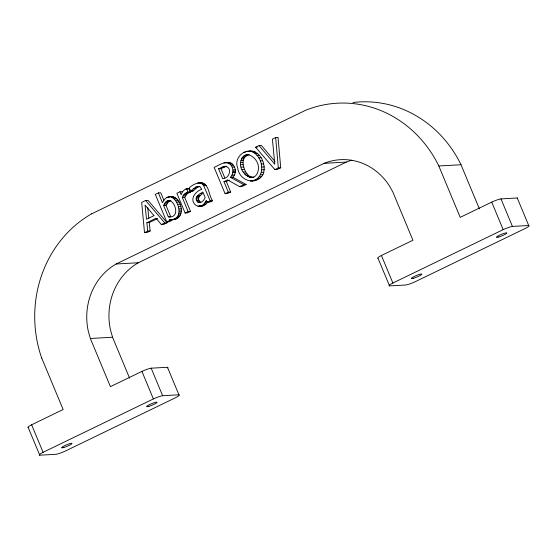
<?xml version="1.0" encoding="UTF-8"?>
<svg xmlns="http://www.w3.org/2000/svg" width="557" height="557" viewBox="0 0 557 557"><rect width="100%" height="100%" fill="white"/><g stroke="black" fill="none" stroke-linecap="round" stroke-linejoin="round"><path stroke-width="0.84" d="M240.603 162.602C242.977 146.658 260.182 158.118 258.371 169.46C256.004 185.439 238.765 173.958 240.603 162.602L242.984 162.47C242.894 158.787 245.505 155.417 249.097 154.616L246.716 154.749M230.41 177.335L232.791 177.203L246.152 184.506L243.764 184.645L230.41 177.335C234.037 173.749 233.724 167.455 230.02 164.071C224.847 160.235 218.929 165.526 214.125 167.344L225.091 193.683L227.472 193.551L230.682 191.998L226.323 181.526L223.935 181.659L228.293 192.13L230.682 191.998M232.791 177.203C238.723 171.869 233.724 160.158 225.46 162.651M169.432 219.514C189.846 221.387 172.83 182.181 162.456 202.741L158.362 192.91L155.312 194.386L166.773 221.909L169.154 221.77L172.002 220.391L171.814 219.381L169.432 219.514L169.62 220.523L166.773 221.909M171.946 219.583C187.361 220.642 181.979 193.133 168.423 196.913M196.113 198.96C196.259 195.298 200.29 193.801 202.866 192.005L205.15 197.491C204.12 200.2 201.648 203.214 198.41 202.532L197.31 201.773L196.113 198.96L198.494 198.828L199.267 196.363L202.623 193.495L200.242 193.627M250.406 181.004C264.833 180.252 264.415 160.639 255.064 153.495C246.076 146.004 233.153 157.889 237.714 168.012C239.176 180.753 255.99 186.191 262.918 174.661C267.186 165.234 260.293 149.464 248.596 151.128M190.536 211.423L188.155 211.556L182.313 197.533C183.364 194.135 186.769 191.685 190.348 192.074L188.9 188.607C185.001 187.974 182.257 191.427 181.15 194.734L179.932 191.796L176.882 193.272L185.112 213.032L187.493 212.899L190.536 211.423L184.701 197.401L187.312 193.523L190.348 192.074M197.373 186.47L199.733 186.539L201.759 189.352C195.117 191.176 189.004 200.088 195.869 205.289C199.949 208.165 204.99 204.349 206.299 200.248L207.169 202.351L209.557 202.219L212.586 200.757C208.583 195.646 209.439 183.984 201.432 182.759C196.823 182.508 192.583 184.82 189.227 187.813L190.633 191.19C194.637 191.977 195.946 186.734 199.754 186.337L195.584 187.18L190.633 191.19M163.619 205.54C170.644 189.171 184.2 218.727 168.332 216.861L163.619 205.54L166 205.408L168.708 201.585L170.957 200.443L168.576 200.576M199.204 206.313L203.904 205.617L207.183 202.88L204.802 203.013M91.717 213.797L305.584 110.293A117.13 107.668 86.8 0 1 438.832 165.965L461.015 164.74L479.396 208.896M144.514 232.68L147.751 231.113L146.874 222.696L156.092 218.233L161.342 224.534L163.73 224.401L167.114 222.758L148.016 200.36L145.635 200.492L141.68 202.407L144.514 232.68L146.895 232.548L150.139 230.974L149.262 222.563L157.708 218.469M259.047 145.607L274.824 164.238L272.394 139.146L275.666 137.558L278.047 137.426L280.721 167.775L277.254 169.453L274.873 169.593L255.614 147.264L259.047 145.607L261.428 145.474L275.026 161.53M218.588 168.799L224.095 166.376L226.476 166.244L220.969 168.667L218.588 168.799L222.723 178.741C230.403 178.24 232.687 166.104 224.095 166.376M223.935 181.659L227.597 179.883L239.601 186.658L241.989 186.525L246.152 184.506M226.323 181.526L229.247 180.106M161.342 224.534L164.733 222.891L167.114 222.758M185.112 213.032L188.155 211.556M207.169 202.351L210.205 200.889L212.586 200.757M225.091 193.683L228.293 192.13M239.601 186.658L243.764 184.645M274.873 169.593L278.333 167.915L280.721 167.775M28.282 427.665L39.742 455.194L56.02 454.282A8.473 1.191 -22.6 0 0 65.28 451.073L175.58 397.691A8.473 1.191 -22.6 0 0 178.922 394.802L167.462 367.279L151.184 368.184A8.473 1.191 -22.6 0 0 141.924 371.401L110.404 386.655L90.352 338.482L88.368 331.526A60.469 55.589 86.8 0 1 116.141 263.99L324.125 163.326L346.329 162.094A60.469 55.589 86.8 0 1 351.899 160.207M116.141 263.99L138.338 262.751L346.329 162.094M28.038 427.623A8.473 1.191 -22.6 0 1 31.624 424.782L63.136 409.527L41.747 358.144M377.834 258.337A8.473 1.191 -22.6 0 1 381.42 255.489L412.932 240.241L392.88 192.068L389.385 185.843A60.469 55.589 86.8 0 0 324.125 163.326M378.078 258.378L389.538 285.901L405.816 284.996A8.473 1.191 -22.6 0 0 415.076 281.779L525.376 228.398A8.473 1.191 -22.6 0 0 528.718 225.515L517.258 197.986L500.98 198.898A8.473 1.191 -22.6 0 0 491.72 202.107L460.207 217.362L438.819 165.979M39.742 455.194A8.473 1.191 -22.6 0 1 43.084 452.312L153.377 398.93A8.473 1.191 -22.6 0 1 162.644 395.714L178.922 394.802M389.538 285.901A8.473 1.191 -22.6 0 1 392.88 283.019L503.18 229.637A8.473 1.191 -22.6 0 1 512.44 226.421L528.718 225.515M187.625 189.095L188.9 188.607M227.848 162.519L223.921 162.902M249.39 151.205L250.977 150.996M201.432 182.759L197.651 183.03M170.804 196.774L172.301 196.656M255.614 147.264L257.202 147.18M246.208 151.441L247.795 151.351M250.887 151.372L253.275 151.239M243.771 152.34L245.358 152.249M253.031 152.152L255.412 152.019M255.064 153.495L257.445 153.363M245.045 155.354L247.426 155.222M256.958 155.41L259.339 155.278M243.472 156.315L245.86 156.183M242.267 157.499L244.648 157.366M258.671 157.882L261.059 157.749M241.39 158.94L243.771 158.808M240.819 160.674L243.2 160.541M260.161 160.896L262.542 160.764M227.068 162.762L229.449 162.63M228.621 163.222L231.002 163.09M230.02 164.071L232.401 163.939M240.756 164.761L243.137 164.628C244.224 169.885 246.897 176.743 253.031 177.377L250.643 177.509M231.225 165.373L233.606 165.241M261.24 164.037L263.621 163.904M221.763 167.26L224.144 167.128M232.199 167.184L234.581 167.051M241.278 167.114L243.66 166.982M261.818 167.044L264.206 166.912M232.972 170.01L235.353 169.878M242.163 169.607L244.544 169.474M233.028 171.361L235.409 171.229M261.894 169.857L264.283 169.725M243.298 171.988L245.686 171.855M232.868 172.684L235.256 172.545M261.47 172.419L263.851 172.287M244.565 173.944L246.946 173.812M231.99 175.142L234.372 175.009M245.95 175.469L248.331 175.337M260.537 174.794L262.918 174.661M247.454 176.576L249.835 176.444M249.035 177.258L251.423 177.126M259.158 176.799L261.539 176.666M252.279 177.342L253.874 177.251M257.362 178.456L259.743 178.324M255.19 179.772L257.571 179.639M199.051 182.891L202.811 182.933M252.774 180.67L255.155 180.538M200.429 183.065L201.683 183.587L204.064 183.448M201.683 183.587L202.783 184.458L205.164 184.325M202.783 184.458L203.744 185.718L206.125 185.585M195.584 187.18L197.965 187.048M185.961 188.914L188.343 188.781M193.244 188.726L195.632 188.593M158.362 192.91L160.743 192.778L163.89 200.339M190.814 191.1L193.195 190.967M179.932 191.796L182.313 191.664M187.8 192.283L190.181 192.151M187.027 192.499L189.408 192.367M186.101 192.917L188.482 192.785M184.931 193.655L187.312 193.523M183.894 194.685L186.275 194.553M183.016 195.98L185.397 195.848M197.777 195.444L200.158 195.312M171.396 197.081L173.777 196.948M166.905 197.443L169.286 197.31M172.844 197.791L175.232 197.658M196.879 196.496L199.267 196.363M182.313 197.533L184.701 197.401M174.23 198.884L176.611 198.752M196.287 197.665L198.668 197.533M175.504 200.339L177.885 200.207M167.511 200.959L169.892 200.819M166.32 201.725L168.708 201.585M196.468 200.395L198.849 200.262L200.792 202.4L198.41 202.532M176.66 202.163L179.041 202.031M165.255 202.811L167.636 202.678M197.31 201.773L199.691 201.641M205.651 201.571L207.239 201.481M164.343 204.12L166.724 203.987M177.704 204.356L180.085 204.224M203.528 204.475L205.916 204.342M178.525 206.724L180.907 206.591M201.523 205.749L203.904 205.617M198.034 206.215L202.769 206.027M178.985 208.986L181.366 208.854M179.076 211.145L181.457 211.012M178.797 213.199L181.178 213.066M178.184 215.044L180.572 214.911M177.293 216.589L179.674 216.45M176.103 217.829L178.491 217.69M174.626 218.762L177.015 218.629M173.22 219.326L175.601 219.193M169.62 220.523L172.002 220.391M146.874 222.696L149.262 222.563M147.751 231.113L150.139 230.974M90.352 338.482L112.556 337.243L129.6 378.189M168.332 216.861L170.734 216.75L166 205.408M171.814 219.381L174.327 219.451M201.592 206.181L199.288 205.742M251.263 180.712L252.787 180.872M145.635 200.492L164.733 222.891M203.744 185.718L210.205 200.889M500.98 198.898L512.44 226.421M491.72 202.107L503.18 229.637M381.42 255.489L392.88 283.019M220.969 168.667L224.784 177.843M186.518 188.739L187.96 192.207M151.184 368.184L162.644 395.714M141.924 371.401L153.377 398.93M31.624 424.782L43.084 452.312M112.556 337.243L110.565 330.287A60.469 55.589 86.8 0 1 138.338 262.751M198.494 198.828L198.849 200.262M147.702 207.434L148.823 218.302M275.666 137.558L278.333 167.915M242.984 162.47L243.137 164.628M517.258 197.986A8.473 1.191 -22.6 0 1 517.481 198.619M41.726 358.158A117.13 107.668 86.8 0 1 91.703 213.777M167.462 367.279A8.473 1.191 -22.6 0 1 167.685 367.905M352.936 102.523A117.13 107.668 86.8 0 1 461.036 164.726M153.962 215.677L146.526 219.27L145.064 205.06L153.962 215.677M413.6 278.215A5.647 0.794 -22.6 0 0 421.788 274.253A5.647 0.794 -22.6 0 0 414.366 276.418A5.647 0.794 -22.6 0 0 413.6 278.215M498.689 237.038A5.647 0.794 -22.6 0 0 506.877 233.077A5.647 0.794 -22.6 0 0 499.448 235.242A5.647 0.794 -22.6 0 0 498.689 237.038M148.893 406.332A5.647 0.794 -22.6 0 0 157.074 402.37A5.647 0.794 -22.6 0 0 149.652 404.535A5.647 0.794 -22.6 0 0 148.893 406.332M63.804 447.508A5.647 0.794 -22.6 0 0 71.992 443.546A5.647 0.794 -22.6 0 0 64.57 445.711A5.647 0.794 -22.6 0 0 63.804 447.508"/></g></svg>
